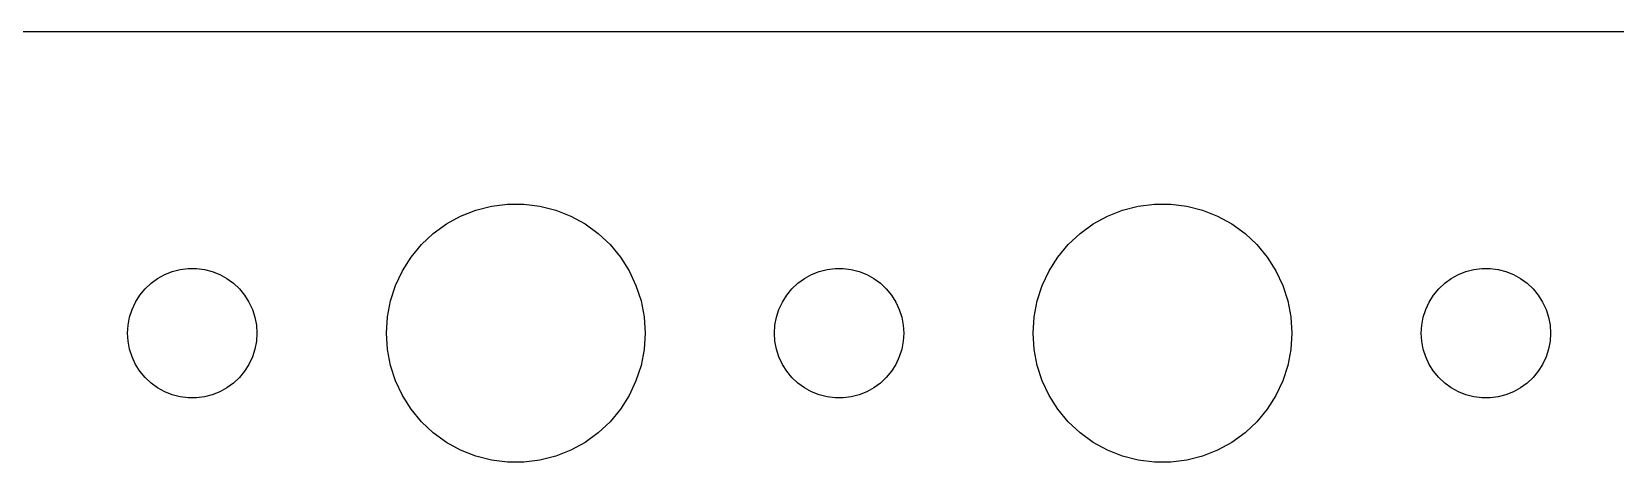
# Model space of a CAD drawing. Header units: metres. Extents: x -164 to 164, y -22 to 22.
# Drawn here: x -123.72 to -87, y 12.01 to 21.99 of the extents above; entities that cross this region are included whole.
import ezdxf

# ---------------------------------------------------------------- set-up
doc = ezdxf.new("R2010")
doc.units = ezdxf.units.M

msp = doc.modelspace()

# ---------------------------------------------------------------- linework, layer by layer
for p, q in [((159.814, 21.9901), (-159.814, 21.9901)), ((-114.107, 17.533), (-113.777, 17.7145)), ((-113.777, 17.7145), (-113.427, 17.8532)), ((-113.427, 17.8532), (-113.062, 17.9469)), ((-113.062, 17.9469), (-112.688, 17.9941)), ((-112.688, 17.9941), (-112.312, 17.9941)), ((-112.312, 17.9941), (-111.938, 17.9469)), ((-111.938, 17.9469), (-111.573, 17.8532)), ((-111.573, 17.8532), (-111.223, 17.7145)), ((-111.223, 17.7145), (-110.893, 17.533)), ((-99.1075, 17.533), (-98.7773, 17.7145)), ((-98.7773, 17.7145), (-98.427, 17.8532)), ((-98.427, 17.8532), (-98.0621, 17.9469)), ((-98.0621, 17.9469), (-97.6884, 17.9941)), ((-97.6884, 17.9941), (-97.3116, 17.9941)), ((-97.3116, 17.9941), (-96.9379, 17.9469)), ((-96.9379, 17.9469), (-96.573, 17.8532)), ((-96.573, 17.8532), (-96.2227, 17.7145)), ((-96.2227, 17.7145), (-95.8925, 17.533)), ((-114.687, 17.0536), (-114.412, 17.3115)), ((-114.412, 17.3115), (-114.107, 17.533)), ((-110.893, 17.533), (-110.588, 17.3115)), ((-110.588, 17.3115), (-110.313, 17.0536)), ((-99.6869, 17.0536), (-99.4123, 17.3115)), ((-99.4123, 17.3115), (-99.1075, 17.533)), ((-95.8925, 17.533), (-95.5877, 17.3115)), ((-95.5877, 17.3115), (-95.3131, 17.0536)), ((-114.927, 16.7634), (-114.687, 17.0536)), ((-110.313, 17.0536), (-110.073, 16.7634)), ((-99.927, 16.7634), (-99.6869, 17.0536)), ((-95.3131, 17.0536), (-95.073, 16.7634)), ((-115.129, 16.4453), (-114.927, 16.7634)), ((-110.073, 16.7634), (-109.871, 16.4453)), ((-100.129, 16.4453), (-99.927, 16.7634)), ((-95.073, 16.7634), (-94.8711, 16.4453)), ((-120.956, 16.1558), (-120.804, 16.2665)), ((-120.804, 16.2665), (-120.639, 16.3572)), ((-120.639, 16.3572), (-120.464, 16.4266)), ((-120.464, 16.4266), (-120.281, 16.4734)), ((-120.281, 16.4734), (-120.094, 16.497)), ((-120.094, 16.497), (-119.906, 16.497)), ((-119.906, 16.497), (-119.719, 16.4734)), ((-119.719, 16.4734), (-119.536, 16.4266)), ((-119.536, 16.4266), (-119.361, 16.3572)), ((-119.361, 16.3572), (-119.196, 16.2665)), ((-119.196, 16.2665), (-119.044, 16.1558)), ((-115.289, 16.1044), (-115.129, 16.4453)), ((-109.871, 16.4453), (-109.711, 16.1044)), ((-105.956, 16.1558), (-105.804, 16.2665)), ((-105.804, 16.2665), (-105.639, 16.3572)), ((-105.639, 16.3572), (-105.464, 16.4266)), ((-105.464, 16.4266), (-105.281, 16.4734)), ((-105.281, 16.4734), (-105.094, 16.497)), ((-105.094, 16.497), (-104.906, 16.497)), ((-104.906, 16.497), (-104.719, 16.4734)), ((-104.719, 16.4734), (-104.536, 16.4266)), ((-104.536, 16.4266), (-104.361, 16.3572)), ((-104.361, 16.3572), (-104.196, 16.2665)), ((-104.196, 16.2665), (-104.044, 16.1558)), ((-100.289, 16.1044), (-100.129, 16.4453)), ((-94.8711, 16.4453), (-94.7107, 16.1044)), ((-90.9561, 16.1558), (-90.8037, 16.2665)), ((-90.8037, 16.2665), (-90.6387, 16.3572)), ((-90.6387, 16.3572), (-90.4635, 16.4266)), ((-90.4635, 16.4266), (-90.2811, 16.4734)), ((-90.2811, 16.4734), (-90.0942, 16.497)), ((-90.0942, 16.497), (-89.9058, 16.497)), ((-89.9058, 16.497), (-89.7189, 16.4734)), ((-89.7189, 16.4734), (-89.5365, 16.4266)), ((-89.5365, 16.4266), (-89.3613, 16.3572)), ((-89.3613, 16.3572), (-89.1963, 16.2665)), ((-89.1963, 16.2665), (-89.0439, 16.1558)), ((-121.314, 15.7226), (-121.214, 15.8817)), ((-121.214, 15.8817), (-121.093, 16.0268)), ((-121.093, 16.0268), (-120.956, 16.1558)), ((-119.044, 16.1558), (-118.907, 16.0268)), ((-118.907, 16.0268), (-118.786, 15.8817)), ((-118.786, 15.8817), (-118.686, 15.7226)), ((-115.406, 15.7461), (-115.289, 16.1044)), ((-109.711, 16.1044), (-109.594, 15.7461)), ((-106.314, 15.7226), (-106.214, 15.8817)), ((-106.214, 15.8817), (-106.093, 16.0268)), ((-106.093, 16.0268), (-105.956, 16.1558)), ((-104.044, 16.1558), (-103.907, 16.0268)), ((-103.907, 16.0268), (-103.786, 15.8817)), ((-103.786, 15.8817), (-103.686, 15.7226)), ((-100.406, 15.7461), (-100.289, 16.1044)), ((-94.7107, 16.1044), (-94.5943, 15.7461)), ((-91.3145, 15.7226), (-91.2135, 15.8817)), ((-91.2135, 15.8817), (-91.0934, 16.0268)), ((-91.0934, 16.0268), (-90.9561, 16.1558)), ((-89.0439, 16.1558), (-88.9065, 16.0268)), ((-88.9065, 16.0268), (-88.7865, 15.8817)), ((-88.7865, 15.8817), (-88.6855, 15.7226)), ((-121.453, 15.373), (-121.395, 15.5522)), ((-121.395, 15.5522), (-121.314, 15.7226)), ((-118.686, 15.7226), (-118.605, 15.5522)), ((-118.605, 15.5522), (-118.547, 15.373)), ((-115.476, 15.376), (-115.406, 15.7461)), ((-109.594, 15.7461), (-109.524, 15.376)), ((-106.453, 15.373), (-106.395, 15.5522)), ((-106.395, 15.5522), (-106.314, 15.7226)), ((-103.686, 15.7226), (-103.605, 15.5522)), ((-103.605, 15.5522), (-103.547, 15.373)), ((-100.476, 15.376), (-100.406, 15.7461)), ((-94.5943, 15.7461), (-94.5237, 15.376)), ((-91.4529, 15.373), (-91.3947, 15.5522)), ((-91.3947, 15.5522), (-91.3145, 15.7226)), ((-88.6855, 15.7226), (-88.6053, 15.5522)), ((-88.6053, 15.5522), (-88.5471, 15.373)), ((-121.5, 15), (-121.488, 15.188)), ((-121.488, 15.188), (-121.453, 15.373)), ((-118.547, 15.373), (-118.512, 15.188)), ((-118.512, 15.188), (-118.5, 15)), ((-115.5, 15), (-115.476, 15.376)), ((-109.524, 15.376), (-109.5, 15)), ((-106.5, 15), (-106.488, 15.188)), ((-106.488, 15.188), (-106.453, 15.373)), ((-103.547, 15.373), (-103.512, 15.188)), ((-103.512, 15.188), (-103.5, 15)), ((-100.5, 15), (-100.476, 15.376)), ((-94.5237, 15.376), (-94.5, 15)), ((-91.5, 15), (-91.4882, 15.188)), ((-91.4882, 15.188), (-91.4529, 15.373)), ((-88.5471, 15.373), (-88.5118, 15.188)), ((-88.5118, 15.188), (-88.5, 15)), ((-121.488, 14.812), (-121.5, 15)), ((-121.453, 14.627), (-121.488, 14.812)), ((-118.512, 14.812), (-118.547, 14.627)), ((-118.5, 15), (-118.512, 14.812)), ((-115.476, 14.624), (-115.5, 15)), ((-109.5, 15), (-109.524, 14.624)), ((-106.488, 14.812), (-106.5, 15)), ((-106.453, 14.627), (-106.488, 14.812)), ((-103.512, 14.812), (-103.547, 14.627)), ((-103.5, 15), (-103.512, 14.812)), ((-100.476, 14.624), (-100.5, 15)), ((-94.5, 15), (-94.5237, 14.624)), ((-91.4882, 14.812), (-91.5, 15)), ((-91.4529, 14.627), (-91.4882, 14.812)), ((-88.5118, 14.812), (-88.5471, 14.627)), ((-88.5, 15), (-88.5118, 14.812)), ((-121.395, 14.4478), (-121.453, 14.627)), ((-121.314, 14.2774), (-121.395, 14.4478)), ((-118.605, 14.4478), (-118.686, 14.2774)), ((-118.547, 14.627), (-118.605, 14.4478)), ((-115.406, 14.2539), (-115.476, 14.624)), ((-109.524, 14.624), (-109.594, 14.2539)), ((-106.395, 14.4478), (-106.453, 14.627)), ((-106.314, 14.2774), (-106.395, 14.4478)), ((-103.605, 14.4478), (-103.686, 14.2774)), ((-103.547, 14.627), (-103.605, 14.4478)), ((-100.406, 14.2539), (-100.476, 14.624)), ((-94.5237, 14.624), (-94.5943, 14.2539)), ((-91.3947, 14.4478), (-91.4529, 14.627)), ((-91.3145, 14.2774), (-91.3947, 14.4478)), ((-88.6053, 14.4478), (-88.6855, 14.2774)), ((-88.5471, 14.627), (-88.6053, 14.4478)), ((-121.214, 14.1183), (-121.314, 14.2774)), ((-121.093, 13.9732), (-121.214, 14.1183)), ((-120.956, 13.8442), (-121.093, 13.9732)), ((-118.907, 13.9732), (-119.044, 13.8442)), ((-118.786, 14.1183), (-118.907, 13.9732)), ((-118.686, 14.2774), (-118.786, 14.1183)), ((-115.289, 13.8956), (-115.406, 14.2539)), ((-109.594, 14.2539), (-109.711, 13.8956)), ((-106.214, 14.1183), (-106.314, 14.2774)), ((-106.093, 13.9732), (-106.214, 14.1183)), ((-105.956, 13.8442), (-106.093, 13.9732)), ((-103.907, 13.9732), (-104.044, 13.8442)), ((-103.786, 14.1183), (-103.907, 13.9732)), ((-103.686, 14.2774), (-103.786, 14.1183)), ((-100.289, 13.8956), (-100.406, 14.2539)), ((-94.5943, 14.2539), (-94.7107, 13.8956)), ((-91.2135, 14.1183), (-91.3145, 14.2774)), ((-91.0934, 13.9732), (-91.2135, 14.1183)), ((-90.9561, 13.8442), (-91.0934, 13.9732)), ((-88.9065, 13.9732), (-89.0439, 13.8442)), ((-88.7865, 14.1183), (-88.9065, 13.9732)), ((-88.6855, 14.2774), (-88.7865, 14.1183)), ((-120.804, 13.7335), (-120.956, 13.8442)), ((-120.639, 13.6427), (-120.804, 13.7335)), ((-120.464, 13.5734), (-120.639, 13.6427)), ((-119.361, 13.6427), (-119.536, 13.5734)), ((-119.196, 13.7335), (-119.361, 13.6427)), ((-119.044, 13.8442), (-119.196, 13.7335)), ((-115.129, 13.5547), (-115.289, 13.8956)), ((-109.711, 13.8956), (-109.871, 13.5547)), ((-105.804, 13.7335), (-105.956, 13.8442)), ((-105.639, 13.6427), (-105.804, 13.7335)), ((-105.464, 13.5734), (-105.639, 13.6427)), ((-104.361, 13.6427), (-104.536, 13.5734)), ((-104.196, 13.7335), (-104.361, 13.6427)), ((-104.044, 13.8442), (-104.196, 13.7335)), ((-100.129, 13.5547), (-100.289, 13.8956)), ((-94.7107, 13.8956), (-94.8711, 13.5547)), ((-90.8037, 13.7335), (-90.9561, 13.8442)), ((-90.6387, 13.6427), (-90.8037, 13.7335)), ((-90.4635, 13.5734), (-90.6387, 13.6427)), ((-89.3613, 13.6427), (-89.5365, 13.5734)), ((-89.1963, 13.7335), (-89.3613, 13.6427)), ((-89.0439, 13.8442), (-89.1963, 13.7335)), ((-120.281, 13.5266), (-120.464, 13.5734)), ((-120.094, 13.5029), (-120.281, 13.5266)), ((-119.906, 13.5029), (-120.094, 13.5029)), ((-119.719, 13.5266), (-119.906, 13.5029)), ((-119.536, 13.5734), (-119.719, 13.5266)), ((-114.927, 13.2366), (-115.129, 13.5547)), ((-114.687, 12.9464), (-114.927, 13.2366)), ((-110.073, 13.2366), (-110.313, 12.9464)), ((-109.871, 13.5547), (-110.073, 13.2366)), ((-105.281, 13.5266), (-105.464, 13.5734)), ((-105.094, 13.5029), (-105.281, 13.5266)), ((-104.906, 13.5029), (-105.094, 13.5029)), ((-104.719, 13.5266), (-104.906, 13.5029)), ((-104.536, 13.5734), (-104.719, 13.5266)), ((-99.927, 13.2366), (-100.129, 13.5547)), ((-99.6869, 12.9464), (-99.927, 13.2366)), ((-95.073, 13.2366), (-95.3131, 12.9464)), ((-94.8711, 13.5547), (-95.073, 13.2366)), ((-90.2811, 13.5266), (-90.4635, 13.5734)), ((-90.0942, 13.5029), (-90.2811, 13.5266)), ((-89.9058, 13.5029), (-90.0942, 13.5029)), ((-89.7189, 13.5266), (-89.9058, 13.5029)), ((-89.5365, 13.5734), (-89.7189, 13.5266)), ((-114.412, 12.6884), (-114.687, 12.9464)), ((-110.313, 12.9464), (-110.588, 12.6884)), ((-99.4123, 12.6884), (-99.6869, 12.9464)), ((-95.3131, 12.9464), (-95.5877, 12.6884)), ((-114.107, 12.467), (-114.412, 12.6884)), ((-110.588, 12.6884), (-110.893, 12.467)), ((-99.1075, 12.467), (-99.4123, 12.6884)), ((-95.5877, 12.6884), (-95.8925, 12.467)), ((-113.777, 12.2855), (-114.107, 12.467)), ((-113.427, 12.1468), (-113.777, 12.2855)), ((-113.062, 12.0531), (-113.427, 12.1468)), ((-111.573, 12.1468), (-111.938, 12.0531)), ((-111.223, 12.2855), (-111.573, 12.1468)), ((-110.893, 12.467), (-111.223, 12.2855)), ((-98.7773, 12.2855), (-99.1075, 12.467)), ((-98.427, 12.1468), (-98.7773, 12.2855)), ((-98.0621, 12.0531), (-98.427, 12.1468)), ((-96.573, 12.1468), (-96.9379, 12.0531)), ((-96.2227, 12.2855), (-96.573, 12.1468)), ((-95.8925, 12.467), (-96.2227, 12.2855)), ((-112.688, 12.0059), (-113.062, 12.0531)), ((-112.312, 12.0059), (-112.688, 12.0059)), ((-111.938, 12.0531), (-112.312, 12.0059)), ((-97.6884, 12.0059), (-98.0621, 12.0531)), ((-97.3116, 12.0059), (-97.6884, 12.0059)), ((-96.9379, 12.0531), (-97.3116, 12.0059))]:
    msp.add_line(p, q)

doc.saveas('drawing.dxf')
